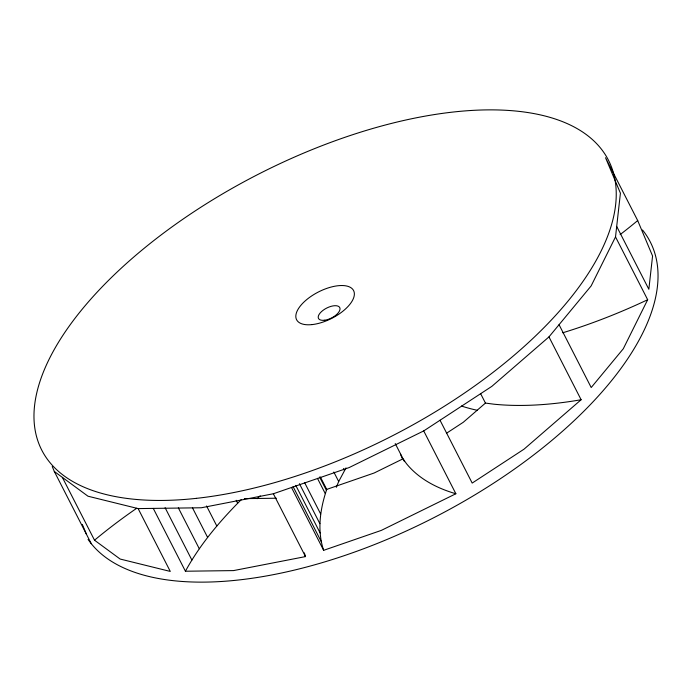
<?xml version="1.0" encoding="UTF-8"?>
<svg xmlns="http://www.w3.org/2000/svg" width="692" height="692" viewBox="0 0 692 692"><rect width="100%" height="100%" fill="white"/><g stroke="black" fill="none" stroke-linecap="round" stroke-linejoin="round"><path stroke-width="1.04" d="M616.693 226.431L648.845 289.265L652.573 256.005L637.695 220.549L605.543 157.724L620.421 193.172L615.517 236.906L591.141 285.926L548.964 336.9L491.856 386.352L423.72 430.917L455.872 493.751L381.344 530.383L323.657 550.322C316.91 530.435 320.171 508.854 326.719 489.4L320.379 477.022M336.303 487.298L338.691 481.528L346.009 467.896M615.517 236.906L647.669 299.731L623.293 348.759L591.21 387.529L559.058 324.695M304.359 552.891A310.82 143.521 -27.1 0 0 305.501 556.593L233.515 570.597L185.421 571.229C199.953 544.509 219.822 521.154 241.197 499.693M257.113 498.716L260.218 495.835M548.964 336.9L581.116 399.734A310.82 143.521 -27.1 0 1 493.837 404.189L485.447 403.081L463.285 422.267L446.427 433.296M581.116 399.734L524.008 449.186L472.186 483.077L440.034 420.243M423.72 430.917L349.192 467.55L273.349 493.759L201.363 507.764L138.132 508.594L87.979 496.207L54.305 471.451L52.237 466.52M326.719 489.4L374.121 473.017L403.038 458.805L406.403 463.562A310.82 143.521 -27.1 0 0 455.872 493.751M244.345 498.647L276.385 498.223M62.366 477.376L94.519 540.21L120.131 559.041L170.284 571.428L138.132 508.594M480.577 393.558L485.447 403.081M395.244 443.572L404.491 461.633M343.492 468.579L344.46 470.482M333.829 472.022L338.691 481.528M319.6 477.013L326.416 490.343M317.464 478.345L325.257 493.578M304.575 482.549L320.647 513.966M299.411 483.673L319.868 523.654M295.761 485.369L320.111 532.97M293.123 486.649L321.382 541.871M291.505 487.488L323.657 550.322M273.349 493.759L305.501 556.593M236.197 500.29L237.659 503.145M206.562 505.973L216.795 525.963M192.506 507.876L207.609 537.39M178.346 507.833L199.296 548.765M165.103 507.703L191.892 560.062M153.269 508.395L185.421 571.229M54.305 471.451L91.283 543.704M82.322 524.432L86.457 534.276M642.513 229.978A318.277 146.964 -27.1 0 1 455.708 505.982A318.277 146.964 -27.1 0 1 88.074 539.405M402.208 458.294A310.82 143.521 -27.1 0 1 400.564 454.307M477.281 410.287A310.82 143.521 -27.1 0 1 461.495 406.04M647.669 299.731A310.82 143.521 -27.1 0 1 562.769 332.774M637.695 220.549A310.82 143.521 -27.1 0 1 620.118 234.605M94.519 540.21A310.82 143.521 -27.1 0 1 136.731 508.248M312.178 324.583A31.996 14.774 -27.1 0 0 354.304 292.95A31.996 14.774 -27.1 0 0 308.822 297.941A31.996 14.774 -27.1 0 0 312.178 324.583M324.297 320.258A11.937 5.51 -27.1 0 0 340.014 308.459A11.937 5.51 -27.1 0 0 323.052 310.319A11.937 5.51 -27.1 0 0 324.297 320.258M196.537 498.335A318.277 146.964 -27.1 0 0 615.603 183.752A318.277 146.964 -27.1 0 0 163.165 233.394A318.277 146.964 -27.1 0 0 196.537 498.335"/></g></svg>
